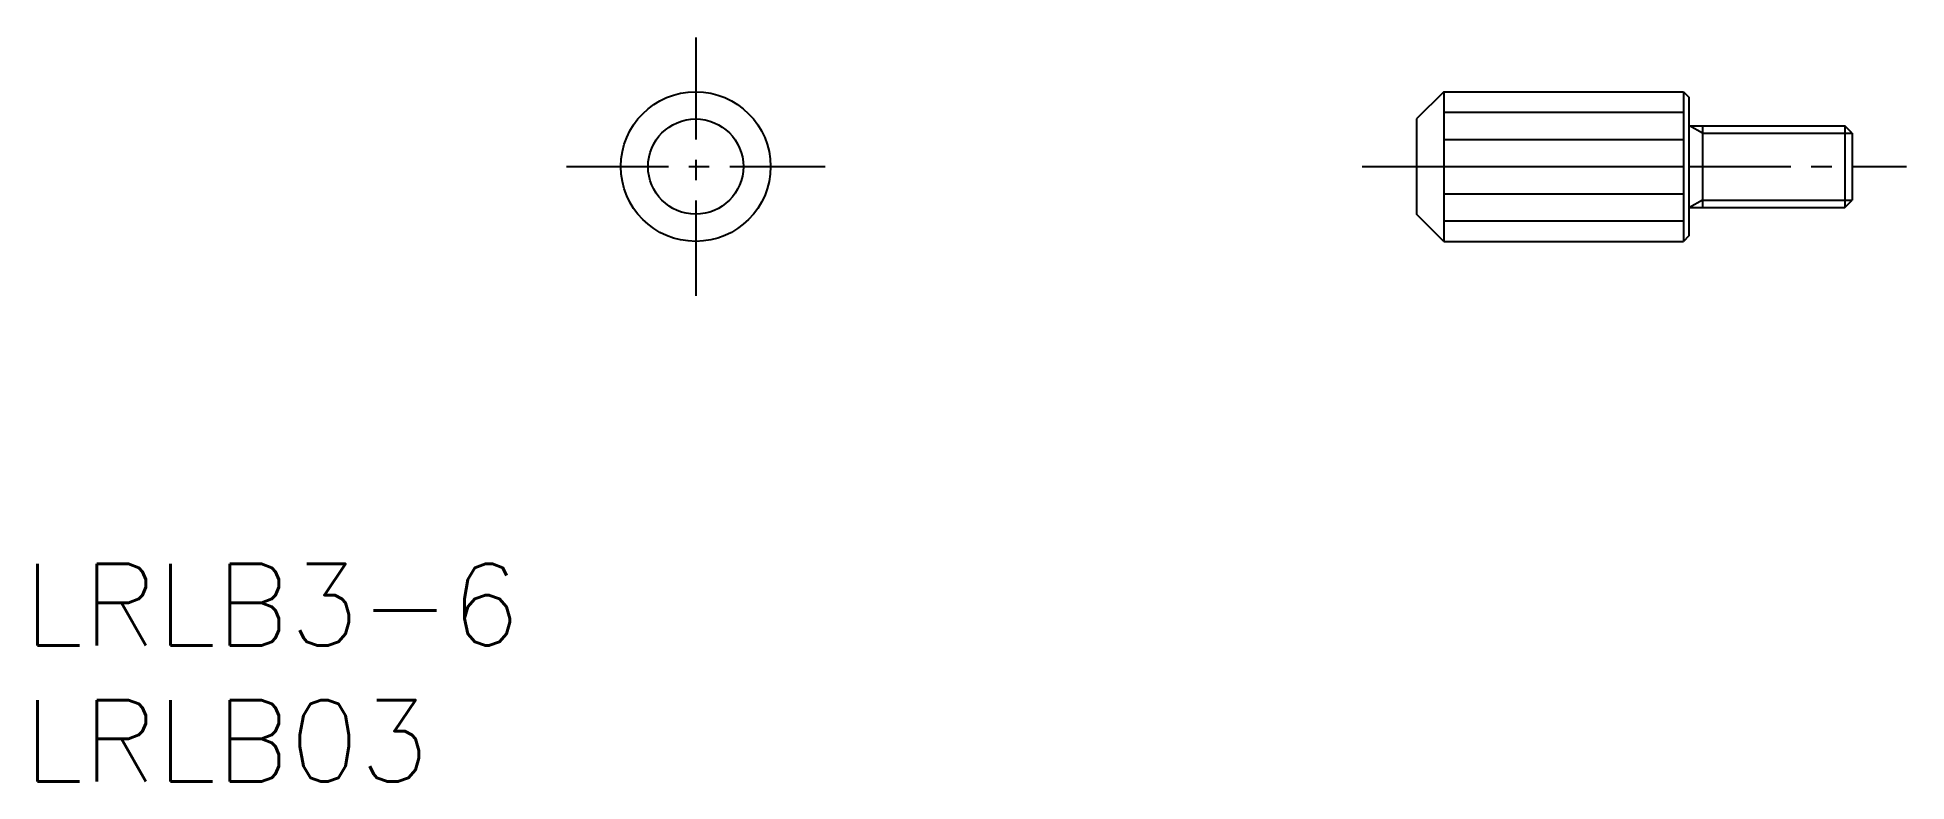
# Model space of a CAD drawing. Extents: x 25.3 to 94, y 10.9 to 38.3.
import ezdxf

# ---------------------------------------------------------------- set-up
doc = ezdxf.new("R2010")
doc.units = 0
doc.header["$LTSCALE"] = 3
doc.linetypes.add('CENTER', pattern=[2, 1.25, -0.25, 0.25, -0.25])
doc.layers.get('0').update_dxf_attribs({"linetype": 'CONTINUOUS'})
doc.layers.add('CENTER', color=1, linetype='CENTER')
doc.styles.get("Standard").update_dxf_attribs({"font": 'romans.shx', "bigfont": 'bigfont.shx'})

msp = doc.modelspace()

# ---------------------------------------------------------------- linework, layer by layer
at = {"color": 7, "linetype": 'CONTINUOUS'}
for p, q in [((76.992, 36.303), (75.992, 35.303)), ((76.992, 36.303), (85.792, 36.303)), ((76.992, 36.303), (76.992, 30.803)), ((85.792, 36.303), (85.992, 36.103)), ((85.792, 36.303), (85.792, 30.803)), ((85.992, 36.103), (85.992, 31.003)), ((75.992, 35.303), (75.992, 31.803)), ((85.992, 35.053), (91.721, 35.053)), ((86.492, 35.053), (86.492, 32.053)), ((91.992, 34.782), (91.721, 35.053)), ((91.721, 35.053), (91.721, 32.053)), ((91.992, 34.782), (91.992, 32.323)), ((91.721, 32.053), (91.992, 32.323)), ((76.992, 30.803), (75.992, 31.803)), ((85.992, 32.053), (91.721, 32.053)), ((85.992, 31.003), (85.792, 30.803)), ((76.992, 30.803), (85.792, 30.803))]:
    msp.add_line(p, q, dxfattribs=at)
at = {"color": 3, "linetype": 'CONTINUOUS'}
for p, q in [((76.992, 35.553), (85.792, 35.553)), ((86.492, 34.782), (86.023, 35.053)), ((76.992, 34.553), (85.792, 34.553)), ((86.492, 34.782), (91.992, 34.782)), ((76.992, 33.553), (85.792, 33.553)), ((76.992, 32.553), (85.792, 32.553)), ((86.492, 32.323), (86.023, 32.053)), ((86.492, 32.323), (91.992, 32.323)), ((76.992, 31.553), (85.792, 31.553))]:
    msp.add_line(p, q, dxfattribs=at)
at = {"color": 7, "linetype": 'CONTINUOUS'}
for radius in [2.75, 1.75]:
    msp.add_circle((49.518, 33.553), radius, dxfattribs=at)
at = {"layer": 'CENTER', "color": 1, "linetype": 'CENTER'}
for p, q in [((49.518, 38.303), (49.518, 28.803)), ((44.768, 33.553), (54.268, 33.553)), ((73.992, 33.553), (93.992, 33.553))]:
    msp.add_line(p, q, dxfattribs=at)

# ---------------------------------------------------------------- texts
for s, p in [('LRLB3-6', (24.826, 15.945)), ('LRLB03', (24.826, 10.945))]:
    msp.add_text(s, height=3).set_placement(p)

doc.saveas('drawing.dxf')
